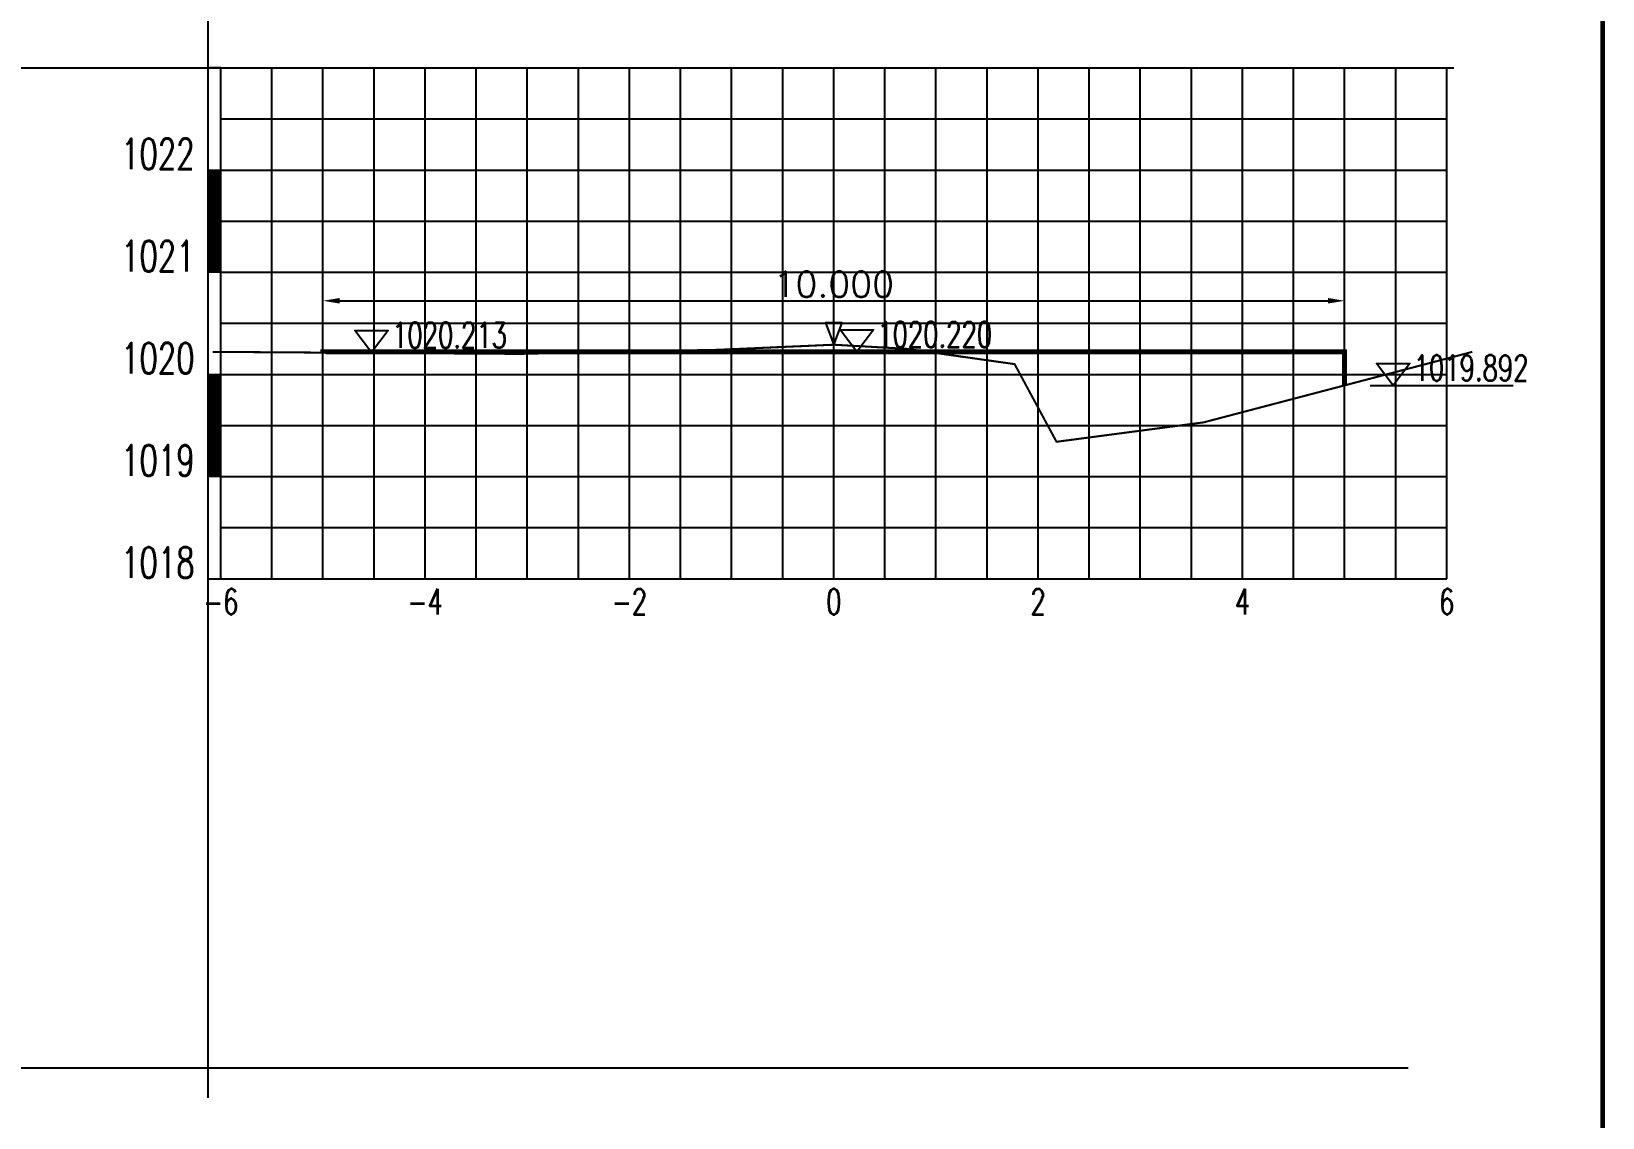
# Model space of a CAD drawing. Extents: x 695776 to 1250176, y 4443437 to 9025597.
# Drawn here: x 730197 to 745576, y 4547145 to 4557776 of the extents above; entities that cross this region are included whole.
import ezdxf
from ezdxf.enums import TextEntityAlignment as Align

# ---------------------------------------------------------------- set-up
doc = ezdxf.new("R2010")
doc.units = 0
doc.header["$LTSCALE"] = 0.5
doc.header["$PDSIZE"] = 0.2
doc.linetypes.add('ACAD_ISO07W100', pattern=[3.5, 0.5, -3])
doc.linetypes.add('CENTER2', pattern=[28.575, 19.05, -3.175, 3.175, -3.175])
doc.layers.get('0').update_dxf_attribs({"linetype": 'CONTINUOUS'})
doc.layers.get('Defpoints').update_dxf_attribs({"linetype": 'CONTINUOUS'})
for name, color, linetype in [('KEDU', 7, 'CONTINUOUS'), ('MIGE', 4, 'ACAD_ISO07W100'), ('MIGE1', 11, 'CONTINUOUS'), ('SANJIAO', 212, 'CONTINUOUS'), ('SHEJI', 1, 'CONTINUOUS'), ('YUANSHI', 2, 'CONTINUOUS'), ('YUANSHI1', 73, 'CONTINUOUS'), ('ZHOUXIAN', 20, 'CENTER2'), ('图框', 7, 'CONTINUOUS'), ('辅助线', 3, 'CONTINUOUS')]:
    doc.layers.add(name, color=color, linetype=linetype)
doc.styles.get("Standard").update_dxf_attribs({"font": 'rs.shx', "bigfont": 'hztxt.shx'})
doc.dimstyles.get("Standard").update_dxf_attribs({"dimtxt": 0.18, "dimasz": 0.18, "dimexe": 0.18, "dimexo": 0.0625, "dimgap": 0.09, "dimtad": 0, "dimtih": 1, "dimtoh": 1, "dimdec": 4, "dimzin": 0, "dimdsep": 46, "dimtxsty": 'Standard', "dimcen": 0.09, "dimadec": 0, "dimazin": 0, "dimtfac": 1, "dimtdec": 4, "dimtofl": 0, "dimtmove": 0, "dimatfit": 3, "dimfxl": 0, "dimtolj": 1, "dimtzin": 0, "dimarcsym": 0})

# ---------------------------------------------------------------- blocks, each defined once
blk = doc.blocks.new('zhunghao')
blk.add_lwpolyline([(0, 0), (0.326, 0.863), (-0.326, 0.863), (0, 0)])
blk = doc.blocks.new('ele_sym08')
blk.add_line((0, 0), (5.597, 0))
blk.add_lwpolyline([(0.901, -0.002), (0.249, 0.861), (1.553, 0.861), (0.901, -0.002)])
at = {"width": 0.7}
blk.add_attdef('ELEVAT', (1.703, 0.181), '', height=1, dxfattribs=at)
blk = doc.blocks.new('*D626')
at = {"color": 0, "lineweight": -2}
for p, q in [((733051, 4554890), (733051, 4555390)), ((743051, 4554890), (743051, 4555390)), ((733213, 4555140), (742888, 4555140))]:
    blk.add_line(p, q, dxfattribs=at)
at = {"color": 0}
for points in [[(733213, 4555167), (733213, 4555113), (733051, 4555140)], [(742888, 4555167), (742888, 4555113), (743051, 4555140)]]:
    blk.add_solid(points, dxfattribs=at)
at = {"layer": 'Defpoints', "color": 0}
for p in [(743051, 4555140), (733051, 4554640), (743051, 4554640)]:
    blk.add_point(p, dxfattribs=at)
at = {"color": 0, "insert": (738051, 4555302), "char_height": 250, "attachment_point": 5}
blk.add_mtext('\\A1;10.000', dxfattribs=at)
blk = doc.blocks.new('bc1_100')
blk.add_lwpolyline([(0.064, 1), (-0.063, 1), (-0.063, 0), (0.064, 0)], close=True)
at = {"width": 0.7}
blk.add_attdef('BC', text='', height=0.3, dxfattribs=at).set_placement((-0.193, 0.007), align=Align.RIGHT)
blk = doc.blocks.new('bc0_100')
for p, q in [((-0.063, 1), (-0.063, 0)), ((0.063, 0), (0.063, 1))]:
    blk.add_line(p, q)
at = {"const_width": 0.126}
blk.add_lwpolyline([(0, 1), (0, 0)], dxfattribs=at)
at = {"width": 0.7}
blk.add_attdef('BC', text='', height=0.3, dxfattribs=at).set_placement((-0.193, 0.007), align=Align.RIGHT)

msp = doc.modelspace()

# ---------------------------------------------------------------- linework, layer by layer
at = {"layer": 'MIGE', "linetype": 'Continuous'}
for p, q in [((732550.989, 4552419.8741), (732550.989, 4557419.8741)), ((733550.989, 4552419.8741), (733550.989, 4557419.8741)), ((734550.989, 4552419.8741), (734550.989, 4557419.8741)), ((735550.989, 4552419.8741), (735550.989, 4557419.8741)), ((736550.989, 4552419.8741), (736550.989, 4557419.8741)), ((737550.989, 4552419.8741), (737550.989, 4557419.8741)), ((738550.989, 4552419.8741), (738550.989, 4557419.8741)), ((739550.989, 4552419.8741), (739550.989, 4557419.8741)), ((740550.989, 4552419.8741), (740550.989, 4557419.8741)), ((741550.989, 4552419.8741), (741550.989, 4557419.8741)), ((742550.989, 4552419.8741), (742550.989, 4557419.8741)), ((743550.989, 4552419.8741), (743550.989, 4557419.8741)), ((732050.989, 4556919.8741), (744050.989, 4556919.8741)), ((732050.989, 4555919.8741), (744050.989, 4555919.8741)), ((732050.989, 4554919.8741), (744050.989, 4554919.8741)), ((732050.989, 4553919.8741), (744050.989, 4553919.8741)), ((732050.989, 4552919.8741), (744050.989, 4552919.8741))]:
    msp.add_line(p, q, dxfattribs=at)
at = {"layer": 'MIGE1'}
for p, q in [((732050.989, 4557419.8741), (744050.989, 4557419.8741)), ((732050.989, 4552419.8741), (732050.989, 4557419.8741)), ((733050.989, 4552419.8741), (733050.989, 4557419.8741)), ((734050.989, 4552419.8741), (734050.989, 4557419.8741)), ((735050.989, 4552419.8741), (735050.989, 4557419.8741)), ((736050.989, 4552419.8741), (736050.989, 4557419.8741)), ((737050.989, 4552419.8741), (737050.989, 4557419.8741)), ((738050.989, 4552419.8741), (738050.989, 4557419.8741)), ((739050.989, 4552419.8741), (739050.989, 4557419.8741)), ((740050.989, 4552419.8741), (740050.989, 4557419.8741)), ((741050.989, 4552419.8741), (741050.989, 4557419.8741)), ((742050.989, 4552419.8741), (742050.989, 4557419.8741)), ((743050.989, 4552419.8741), (743050.989, 4557419.8741)), ((744050.989, 4552419.8741), (744050.989, 4557419.8741)), ((732050.989, 4556419.8741), (744050.989, 4556419.8741)), ((732050.989, 4555419.8741), (744050.989, 4555419.8741)), ((732050.989, 4554419.8741), (744050.989, 4554419.8741)), ((732050.989, 4553419.8741), (744050.989, 4553419.8741)), ((732050.989, 4552419.8741), (744050.989, 4552419.8741))]:
    msp.add_line(p, q, dxfattribs=at)
at = {"layer": 'SHEJI', "const_width": 50}
msp.add_lwpolyline([(733050.989, 4554632.698), (733050.989, 4554639.8741), (735810.989, 4554639.8741), (738050.989, 4554639.8741), (738972.989, 4554639.8741), (743050.989, 4554639.8741), (743050.989, 4554311.9273)], dxfattribs=at)
at = {"layer": 'YUANSHI', "const_width": 20}
for points in [[(731970.989, 4554639.8741), (733050.989, 4554632.698)], [(735810.989, 4554639.8741), (736910.989, 4554659.8741), (738050.989, 4554709.8741), (738760.989, 4554669.8741), (738972.989, 4554639.8741)], [(743050.989, 4554311.9273), (744300.989, 4554639.8741)]]:
    msp.add_lwpolyline(points, dxfattribs=at)
at = {"layer": 'YUANSHI1', "const_width": 20}
for points in [[(733050.989, 4554632.698), (734980.989, 4554619.8741), (735810.989, 4554639.8741)], [(738972.989, 4554639.8741), (739820.989, 4554519.8741), (740230.989, 4553759.8741), (741670.989, 4553949.8741), (743050.989, 4554311.9273)]]:
    msp.add_lwpolyline(points, dxfattribs=at)
at = {"layer": 'ZHOUXIAN'}
msp.add_line((738050.989, 4553259.8741), (738050.989, 4555209.8741), dxfattribs=at)
at = {"layer": '图框', "linetype": 'Continuous', "lineweight": 60, "flags": 128}
msp.add_lwpolyline([(698776.0354, 4573489.5978), (745576.0354, 4573489.5978), (745576.0354, 4539049.5978), (698776.0354, 4539049.5978), (698776.0354, 4573489.5978)], dxfattribs=at)
at = {"layer": '辅助线'}
for points in [[(731924.7935, 4568016.1388), (731924.7935, 4547338.7403)], [(701666.2727, 4557419.8741), (744121.6143, 4557419.8741)], [(701666.2727, 4547633.5904), (743671.5943, 4547633.5904)]]:
    msp.add_lwpolyline(points, dxfattribs=at)

# ---------------------------------------------------------------- block references
at = {"xscale": 250, "yscale": 250, "zscale": 250}
for p, values in [((733300.989, 4554632.698), {'ELEVAT': '1020.213'}), ((738050.989, 4554639.8741), {'ELEVAT': '1020.220'}), ((743300.989, 4554311.9273), {'ELEVAT': '1019.892'})]:
    msp.add_blockref('ele_sym08', p, dxfattribs=at).add_auto_attribs(values)
at = {"layer": 'KEDU', "xscale": 1000, "yscale": 1000, "zscale": 1000}
for name, p, values in [('bc1_100', (731987.741, 4556419.8741), {'BC': '1022'}), ('bc0_100', (731987.741, 4555419.8741), {'BC': '1021'}), ('bc1_100', (731987.741, 4554419.8741), {'BC': '1020'}), ('bc0_100', (731987.741, 4553419.8741), {'BC': '1019'}), ('bc1_100', (731987.741, 4552419.8741), {'BC': '1018'})]:
    msp.add_blockref(name, p, dxfattribs=at).add_auto_attribs(values)
at = {"layer": 'SANJIAO', "xscale": 250, "yscale": 250, "zscale": 250}
msp.add_blockref('zhunghao', (738050.989, 4554709.8741), dxfattribs=at)

# ---------------------------------------------------------------- texts
at = {"layer": 'KEDU', "width": 0.7}
for s, p in [('-6', (732050.989, 4552069.8741)), ('-4', (734050.989, 4552069.8741)), ('-2', (736050.989, 4552069.8741)), ('0', (738050.989, 4552069.8741)), ('0', (738050.989, 4552069.8741)), ('2', (740050.989, 4552069.8741)), ('4', (742050.989, 4552069.8741)), ('6', (744050.989, 4552069.8741))]:
    msp.add_text(s, height=250, dxfattribs=at).set_placement(p, align=Align.CENTER)

# ---------------------------------------------------------------- dimensions: what is measured, and where the dimension line sits
dim = msp.add_linear_dim(base=(743050.989, 4555139.8741), p1=(733050.989, 4554639.8741), p2=(743050.989, 4554639.8741), dimstyle='Standard', override={"dimtxt": 250, "dimasz": 162.5, "dimexe": 250, "dimexo": 250, "dimgap": 37.5, "dimtad": 1, "dimtih": 0, "dimtoh": 0, "dimdec": 3, "dimlfac": 0.001})
dim.commit()
dim.dimension.update_dxf_attribs({"geometry": '*D626', "text_midpoint": (738050.989, 4555302.3741)})

doc.saveas('drawing.dxf')
